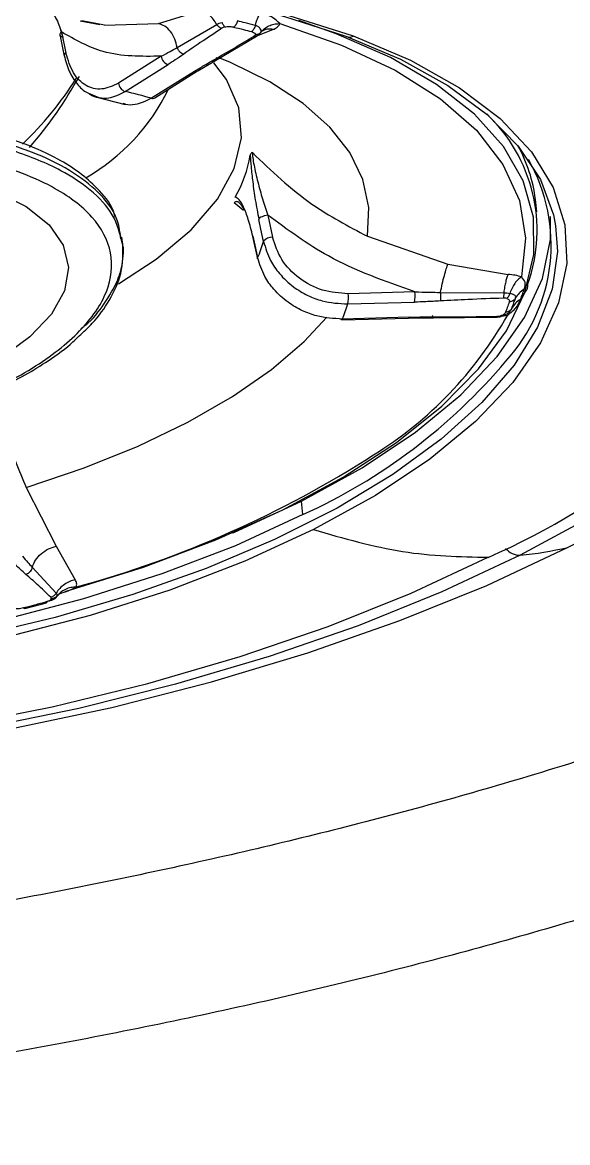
# Model space of a CAD drawing. Extents: x 939 to 1039, y 781 to 934.
# Drawn here: x 962.318 to 963.14, y 875.457 to 877.146 of the extents above; entities that cross this region are included whole.
import ezdxf

# ---------------------------------------------------------------- set-up
doc = ezdxf.new("R2010")
doc.units = 0
doc.header["$MEASUREMENT"] = 0
doc.layers.add('1', color=4, linetype='Continuous')

# ---------------------------------------------------------------- blocks, each defined once
blk = doc.blocks.new('Envoy')
at = {"layer": '1', "color": 3, "linetype": 'Continuous', "lineweight": 25}
for p, q in [((23.8699, 77.9696), (23.9337, 77.9895)), ((23.7517, 77.9737), (23.7814, 77.9683)), ((23.7883, 77.9674), (23.754, 77.9737)), ((23.7883, 77.9674), (23.8699, 77.9696)), ((23.8977, 77.9336), (23.9576, 77.9684)), ((24.0442, 77.9612), (24.0148, 77.9494)), ((23.7208, 77.9532), (23.7277, 77.9207)), ((23.7221, 77.9603), (23.7255, 77.9493)), ((23.7234, 77.957), (23.7302, 77.9252)), ((23.9545, 77.9134), (24.0174, 77.9506)), ((23.8738, 77.9204), (23.8094, 77.8798)), ((23.9291, 77.8984), (23.9545, 77.9134)), ((23.8197, 77.8671), (23.8842, 77.9078)), ((23.9238, 77.8976), (23.8593, 77.857)), ((23.8643, 77.8576), (23.9288, 77.8982)), ((23.7641, 77.8648), (23.7798, 77.8584)), ((23.775, 77.8592), (23.8193, 77.8478)), ((23.9978, 77.688), (23.9839, 77.6993)), ((23.9994, 77.6893), (23.9957, 77.6942)), ((24.4402, 77.6859), (24.438, 77.7044)), ((24.0345, 77.6808), (24.0415, 77.6476)), ((23.8127, 77.6518), (23.8103, 77.6594)), ((23.816, 77.6364), (23.8147, 77.6474)), ((24.0115, 77.6485), (24.0191, 77.6151)), ((24.1847, 77.6489), (24.3059, 77.6068)), ((24.3059, 77.6068), (24.3968, 77.5915)), ((24.2563, 77.5652), (24.1557, 77.5624)), ((24.2948, 77.5643), (24.3903, 77.5639)), ((24.155, 77.5469), (24.2557, 77.5497)), ((24.1459, 77.5229), (24.2465, 77.5257)), ((24.2474, 77.5269), (24.1468, 77.5241)), ((24.2462, 77.5258), (24.2844, 77.5262)), ((24.2844, 77.5262), (24.3785, 77.5271)), ((24.387, 77.5287), (24.3961, 77.5301)), ((23.6704, 77.2703), (23.7153, 77.1817)), ((24.0875, 77.2293), (24.0851, 77.2494)), ((23.7153, 77.1817), (23.7442, 77.1312)), ((23.6794, 77.1501), (23.7155, 77.1111)), ((23.6682, 77.0877), (23.7007, 77.0963))]:
    blk.add_line(p, q, dxfattribs=at)
at = {"layer": '1', "color": 3, "linetype": 'Continuous', "lineweight": 25, "flags": 128}
for points in [[(24.5231, 77.2266), (24.415, 77.1679)], [(22.464, 77.8096), (22.5677, 77.8573), (22.6803, 77.9006), (22.8006, 77.9389), (22.9269, 77.9719), (23.0577, 77.999), (23.1913, 78.0199), (23.3261, 78.0344), (23.4604, 78.0423), (23.5924, 78.0434), (23.7206, 78.0379), (23.8433, 78.0256), (23.9589, 78.0069), (24.066, 77.9818), (24.1633, 77.9509)], [(24.0374, 77.9862), (24.0597, 77.9802), (24.1523, 77.9506)], [(24.0529, 77.9695), (24.1457, 77.9371), (24.2267, 77.8992), (24.2948, 77.8562), (24.3492, 77.8087), (24.389, 77.7574), (24.4138, 77.703), (24.4231, 77.6462), (24.417, 77.5878)], [(24.4222, 77.5642), (24.4358, 77.6216), (24.4349, 77.6778), (24.4195, 77.7323), (24.3898, 77.7842), (24.3461, 77.833), (24.289, 77.8779), (24.2193, 77.9186), (24.1377, 77.9544), (24.0812, 77.9741)], [(24.1633, 77.9509), (24.2496, 77.9143), (24.3237, 77.8727), (24.3847, 77.8264), (24.4319, 77.7762), (24.4646, 77.7226), (24.4825, 77.6663), (24.4853, 77.608), (24.473, 77.5484), (24.4457, 77.4884), (24.4039, 77.4285), (24.3479, 77.3697), (24.2786, 77.3127), (24.1967, 77.258), (24.1034, 77.2066)], [(24.1523, 77.9506), (24.2348, 77.9158), (24.3061, 77.8763), (24.3654, 77.8325), (24.4121, 77.785), (24.4455, 77.7343), (24.4653, 77.6811), (24.4685, 77.6646)], [(23.7278, 77.9222), (23.7276, 77.9214), (23.7277, 77.9207)], [(23.8096, 77.5771), (23.8664, 77.6143), (23.9191, 77.6587), (23.9586, 77.7047), (23.984, 77.7513), (23.9948, 77.7975), (23.9909, 77.8426), (23.9722, 77.8854), (23.9534, 77.9106)], [(24.1847, 77.6489), (24.1867, 77.6924), (24.1779, 77.7347), (24.1582, 77.7752), (24.128, 77.8135), (24.0877, 77.8491), (24.0377, 77.8817), (23.9785, 77.9107), (23.9595, 77.9185)], [(23.3515, 77.7566), (23.4286, 77.7556), (23.5011, 77.7486), (23.5668, 77.7357), (23.6237, 77.7172), (23.6702, 77.6939), (23.7047, 77.6663), (23.7263, 77.6353), (23.7342, 77.6018), (23.7283, 77.5669), (23.7087, 77.5317), (23.676, 77.4972), (23.6313, 77.4644), (23.5758, 77.4343), (23.5112, 77.4079), (23.4396, 77.386), (23.3631, 77.3692), (23.2839, 77.358), (23.2046, 77.3528)], [(24.0281, 77.6413), (24.0242, 77.6598), (24.0211, 77.6744)], [(24.0851, 77.2494), (24.1768, 77.3), (24.2573, 77.3537), (24.3255, 77.4098), (24.3805, 77.4676), (24.4217, 77.5265), (24.4485, 77.5855), (24.4605, 77.6441), (24.4607, 77.6787)], [(24.4685, 77.6646), (24.4712, 77.6258), (24.4632, 77.5692), (24.4413, 77.512), (24.4059, 77.4547), (24.3573, 77.3982), (24.2961, 77.343), (24.223, 77.2898), (24.139, 77.2392), (24.0448, 77.1918), (23.9418, 77.1482), (23.831, 77.1089), (23.7138, 77.0743), (23.5916, 77.0449), (23.4657, 77.0209), (23.3377, 77.0027), (23.2091, 76.9905), (23.0813, 76.9844), (22.9559, 76.9845), (22.8343, 76.9909), (22.718, 77.0033), (22.6083, 77.0217), (22.5066, 77.0459), (22.4139, 77.0755)], [(24.0119, 77.649), (24.016, 77.6309), (24.0192, 77.6167)], [(24.0191, 77.6151), (24.019, 77.6156), (24.0192, 77.6167)], [(23.7289, 77.1134), (23.7306, 77.1139), (23.8471, 77.1502), (23.9564, 77.1913), (24.0572, 77.2366), (24.1483, 77.2857), (24.2285, 77.3379), (24.2967, 77.3926), (24.3522, 77.4489), (24.3942, 77.5064), (24.4222, 77.5642)], [(23.6704, 77.2703), (23.7577, 77.2998), (23.8392, 77.3327), (23.914, 77.3687), (23.9812, 77.4073), (24.04, 77.4481), (24.0896, 77.4905), (24.1237, 77.527)], [(24.1459, 77.5229), (24.146, 77.5229), (24.1464, 77.5233), (24.1468, 77.5241)], [(24.2474, 77.5269), (24.247, 77.5261), (24.2466, 77.5257), (24.2465, 77.5257)], [(23.9815, 77.2018), (23.9832, 77.2025), (24.0851, 77.2494)], [(24.0875, 77.2293), (23.9856, 77.1824), (23.8748, 77.1398), (23.7566, 77.1021), (23.6324, 77.0697), (23.5038, 77.0431), (23.3724, 77.0225), (23.2399, 77.0083), (23.1079, 77.0005), (22.9781, 76.9994), (22.852, 77.0049), (22.7314, 77.0169), (22.6177, 77.0353), (22.5124, 77.0599), (22.4167, 77.0904)], [(24.1034, 77.2066), (23.9997, 77.1589), (23.8871, 77.1156), (23.7669, 77.0772), (23.6406, 77.0443), (23.5098, 77.0172), (23.3761, 76.9963), (23.2413, 76.9818), (23.1071, 76.9739), (22.975, 76.9728), (22.8468, 76.9783), (22.7242, 76.9906), (22.6085, 77.0093), (22.5014, 77.0343), (22.4041, 77.0653)], [(21.9184, 76.9872), (22.019, 76.9505), (22.1383, 76.9158), (22.2667, 76.8868), (22.4031, 76.8637), (22.5466, 76.8469), (22.6958, 76.8363), (22.8497, 76.832), (23.0069, 76.8342), (23.1663, 76.8428), (23.3265, 76.8576), (23.4862, 76.8787), (23.6442, 76.9058), (23.7992, 76.9387), (23.9499, 76.9772), (24.0951, 77.0209), (24.2336, 77.0695), (24.3645, 77.1225), (24.4864, 77.1797)], [(24.415, 77.1679), (24.2971, 77.1128), (24.1706, 77.0618), (24.0364, 77.0153), (23.8956, 76.9736), (23.7496, 76.9372), (23.5996, 76.9063), (23.4467, 76.8813), (23.2924, 76.8623), (23.1379, 76.8494), (22.9846, 76.8429), (22.8338, 76.8427), (22.6867, 76.8489), (22.5446, 76.8613), (22.4087, 76.88), (22.2803, 76.9047), (22.1603, 76.9352), (22.0498, 76.9713), (21.9754, 77.0012)], [(21.8393, 77.1202), (21.8831, 77.0882), (21.9639, 77.0401), (22.0566, 76.9968), (22.1603, 76.9587), (22.2741, 76.926), (22.3971, 76.8991), (22.5279, 76.8783), (22.6656, 76.8637), (22.8088, 76.8555), (22.9562, 76.8537), (23.1065, 76.8583), (23.2584, 76.8694), (23.4104, 76.8867), (23.5613, 76.9102), (23.7095, 76.9397), (23.8539, 76.9748), (23.993, 77.0152), (24.1256, 77.0607), (24.2505, 77.1107), (24.3666, 77.1649)]]:
    blk.add_lwpolyline(points, dxfattribs=at)
at = {"layer": '1', "color": 3, "linetype": 'Continuous', "lineweight": 25}
for centre, radius, start, end in [((24.1576, 77.9601), 0.0109, 241.0851, 301.8907), ((23.7339, 77.9198), 0.00655, 124.4307, 159.2356), ((23.8894, 77.9226), 0.0157, 187.8465, 250.6895), ((23.9256, 77.9035), 0.00612, 252.5852, 306.1954), ((23.3151, 78.1569), 0.5082, 313.4484, 327.9284), ((23.2007, 78.194), 0.628, 319.1135, 331.0913), ((23.8249, 77.8819), 0.0157, 187.8498, 250.6862), ((23.6087, 78.004), 0.3067, 299.5888, 334.2012), ((23.5826, 76.8611), 1.0336, 74.4756, 76.742), ((23.8611, 77.8629), 0.0062, 252.7718, 300.8314), ((24.1994, 77.6577), 0.2411, 340.4924, 46.784), ((24.2128, 77.6762), 0.227, 7.1295, 28.8143), ((23.8266, 77.801), 0.184, 329.5757, 350.6773), ((24.2023, 77.6361), 0.2594, 317.5041, 29.6905), ((24.0228, 77.6739), 0.0018, 157.1592, 163.3471), ((23.8496, 77.6919), 0.1856, 336.082, 344.1686), ((24.0304, 77.6405), 0.00243, 158.2106, 162.6729), ((24.0416, 77.6299), 0.0177, 90.3565, 139.4311), ((24.4112, 77.5752), 0.0155, 314.6536, 7.1715), ((24.1133, 77.5564), 0.0428, 347.1797, 8.1133), ((24.2137, 77.5592), 0.043, 347.2254, 8.0683), ((24.4102, 77.5762), 0.017, 299.0542, 314.7899), ((23.9497, 77.6082), 0.2143, 336.8977, 343.366), ((23.9401, 78.1469), 1.0707, 293.4787, 325.4583), ((24.1464, 77.5244), 0.00159, 189.0208, 251.3655), ((23.8834, 77.8198), 0.589, 301.8007, 330.5338), ((23.7277, 78.0228), 0.8713, 294.3909, 319.8383), ((23.8161, 78.5747), 1.5477, 295.6657, 312.7322), ((23.3256, 78.6695), 1.6052, 285.1791, 302.738), ((24.4157, 77.1979), 0.03, 220.7118, 268.6824), ((24.3559, 77.7504), 0.5854, 275.7904, 282.884)]:
    blk.add_arc(centre, radius, start, end, dxfattribs=at)
for points, knots in [([(20.5832, 76.9756), (20.5779, 77.0326), (20.5673, 77.1461), (20.6092, 77.3289), (20.691, 77.5134), (20.8145, 77.6955), (20.9761, 77.8706), (21.1737, 78.0348), (21.4046, 78.185), (21.6665, 78.3186), (21.9564, 78.4336), (22.271, 78.5284), (22.6061, 78.6019), (22.9565, 78.6532), (23.3164, 78.6822), (23.6786, 78.6887), (24.0057, 78.6746), (24.2937, 78.6464), (24.5424, 78.6097), (24.7775, 78.5622), (24.9964, 78.5047), (25.1969, 78.4379), (25.3771, 78.3627), (25.5354, 78.2801), (25.6857, 78.1811), (25.8161, 78.0641), (25.9174, 77.9291), (25.9465, 77.8349), (25.9611, 77.7879)], [0, 0, 0, 0, 0.041572, 0.082848, 0.123828, 0.164547, 0.205072, 0.245501, 0.28596, 0.326574, 0.367467, 0.40874, 0.450453, 0.492617, 0.535186, 0.578064, 0.621111, 0.653428, 0.685697, 0.717862, 0.749882, 0.78173, 0.813393, 0.844869, 0.87617, 0.91765, 0.958905, 1, 1, 1, 1]), ([(20.7945, 77.4731), (20.815, 77.519), (20.8539, 77.6059), (20.9467, 77.7361), (21.0526, 77.8539), (21.1616, 77.9536), (21.2675, 78.0367), (21.3648, 78.104), (21.4578, 78.1621), (21.57, 78.2257), (21.7207, 78.3011), (21.92, 78.3848), (22.1572, 78.466), (22.4298, 78.539), (22.7373, 78.5995), (23.0466, 78.6393), (23.3479, 78.6607), (23.6258, 78.6664), (23.8935, 78.6587), (24.1382, 78.6402), (24.3558, 78.6138), (24.546, 78.5824), (24.7097, 78.5482), (24.8498, 78.5129), (24.9765, 78.4756), (25.0985, 78.434), (25.2194, 78.3857), (25.3247, 78.3359), (25.4113, 78.288), (25.4847, 78.2413), (25.553, 78.1901), (25.6149, 78.1346), (25.6443, 78.0969), (25.6589, 78.0781)], [0, 0, 0, 0, 0.045684, 0.086456, 0.122363, 0.153956, 0.181308, 0.204139, 0.222699, 0.242619, 0.273876, 0.310374, 0.350437, 0.393806, 0.440583, 0.490839, 0.53083, 0.572566, 0.612704, 0.649921, 0.684146, 0.715342, 0.743494, 0.768612, 0.791436, 0.816296, 0.843853, 0.872535, 0.89473, 0.916318, 0.940932, 0.970596, 1, 1, 1, 1]), ([(23.7129, 77.9813), (23.7135, 77.9804), (23.7183, 77.9723), (23.721, 77.9642), (23.7234, 77.957)], [0, 0, 0, 0, 0.118006, 1, 1, 1, 1]), ([(23.9576, 77.9684), (23.956, 77.971), (23.9528, 77.9761), (23.9468, 77.9824), (23.9403, 77.9871), (23.9359, 77.9887), (23.9337, 77.9895)], [0, 0, 0, 0, 0.2497936, 0.5042098, 0.7564695, 1, 1, 1, 1]), ([(24.0157, 77.9668), (24.0166, 77.9703), (24.0185, 77.9772), (24.0218, 77.9831), (24.0235, 77.986)], [0, 0, 0, 0, 0.502869, 1, 1, 1, 1]), ([(24.0529, 77.9695), (24.0496, 77.9727), (24.0427, 77.9795), (24.0301, 77.9838), (24.0235, 77.986)], [0, 0, 0, 0, 0.470043, 1, 1, 1, 1]), ([(23.8977, 77.9336), (23.8968, 77.9379), (23.895, 77.9467), (23.8882, 77.9579), (23.8796, 77.9663), (23.8731, 77.9685), (23.8699, 77.9696)], [0, 0, 0, 0, 0.250721, 0.510532, 0.764618, 1, 1, 1, 1]), ([(23.9654, 77.9625), (23.9545, 77.9553), (23.9349, 77.9425), (23.9162, 77.9295), (23.908, 77.9237)], [0, 0, 0, 0, 0.560001, 1, 1, 1, 1]), ([(23.9576, 77.9684), (23.9588, 77.969), (23.9611, 77.9701), (23.964, 77.971), (23.9655, 77.9714)], [0, 0, 0, 0, 0.505715, 1, 1, 1, 1]), ([(23.9576, 77.9684), (23.9581, 77.9677), (23.9592, 77.9663), (23.9612, 77.9645), (23.9633, 77.9632), (23.9647, 77.9627), (23.9654, 77.9625)], [0, 0, 0, 0, 0.2467503, 0.5000801, 0.7533238, 1, 1, 1, 1]), ([(23.9698, 77.9645), (23.9689, 77.9642), (23.9672, 77.9636), (23.966, 77.9629), (23.9654, 77.9625)], [0, 0, 0, 0, 0.562803, 1, 1, 1, 1]), ([(23.9655, 77.9714), (23.9658, 77.9707), (23.9665, 77.9691), (23.9676, 77.9672), (23.9687, 77.9655), (23.9695, 77.9648), (23.9698, 77.9645)], [0, 0, 0, 0, 0.246981, 0.500037, 0.753009, 1, 1, 1, 1]), ([(23.9698, 77.9645), (23.9709, 77.9647), (23.9733, 77.9653), (23.9781, 77.9654), (23.9811, 77.9648), (23.983, 77.9644)], [0, 0, 0, 0, 0.243047, 0.515789, 1, 1, 1, 1]), ([(23.9888, 77.9737), (23.9885, 77.9728), (23.988, 77.9708), (23.9866, 77.9681), (23.9849, 77.9658), (23.9836, 77.9649), (23.983, 77.9644)], [0, 0, 0, 0, 0.2456678, 0.4999197, 0.7541443, 1, 1, 1, 1]), ([(23.983, 77.9644), (23.988, 77.9631), (23.997, 77.9608), (24.0059, 77.9585), (24.0099, 77.9575)], [0, 0, 0, 0, 0.560007, 1, 1, 1, 1]), ([(24.0157, 77.9668), (24.0107, 77.9681), (24.0017, 77.9704), (23.9927, 77.9727), (23.9888, 77.9737)], [0, 0, 0, 0, 0.559989, 1, 1, 1, 1]), ([(24.0157, 77.9668), (24.0154, 77.9659), (24.0148, 77.9639), (24.0135, 77.9612), (24.0118, 77.9589), (24.0105, 77.958), (24.0099, 77.9575)], [0, 0, 0, 0, 0.2455861, 0.5000273, 0.7543249, 1, 1, 1, 1]), ([(24.0239, 77.9564), (24.0242, 77.9575), (24.0248, 77.9596), (24.0229, 77.9628), (24.0197, 77.9654), (24.017, 77.9664), (24.0157, 77.9668)], [0, 0, 0, 0, 0.2965397, 0.5542203, 0.7891601, 1, 1, 1, 1]), ([(24.0239, 77.9564), (24.0256, 77.9583), (24.029, 77.9622), (24.0359, 77.9663), (24.0435, 77.969), (24.049, 77.9694), (24.0517, 77.9695)], [0, 0, 0, 0, 0.249162, 0.502876, 0.755095, 1, 1, 1, 1]), ([(24.0288, 77.9598), (24.0293, 77.9601), (24.0318, 77.9615), (24.0371, 77.9622), (24.0418, 77.9615), (24.0442, 77.9612)], [0, 0, 0, 0, 0.117813, 0.566643, 1, 1, 1, 1]), ([(24.0442, 77.9612), (24.0462, 77.9625), (24.0503, 77.965), (24.052, 77.968), (24.0529, 77.9695)], [0, 0, 0, 0, 0.495836, 1, 1, 1, 1]), ([(24.0517, 77.9695), (24.0519, 77.9695), (24.0523, 77.9695), (24.0527, 77.9695), (24.0529, 77.9695)], [0, 0, 0, 0, 0.560721, 1, 1, 1, 1]), ([(23.721, 77.9539), (23.7209, 77.9534), (23.7208, 77.9523), (23.7216, 77.951), (23.7232, 77.9499), (23.7247, 77.9495), (23.7255, 77.9493)], [0, 0, 0, 0, 0.25002, 0.499999, 0.750003, 1, 1, 1, 1]), ([(23.7234, 77.957), (23.7228, 77.9565), (23.7217, 77.9555), (23.7212, 77.9544), (23.721, 77.9539)], [0, 0, 0, 0, 0.499836, 1, 1, 1, 1]), ([(23.8738, 77.9204), (23.844, 77.92), (23.7907, 77.9191), (23.744, 77.9454), (23.7234, 77.957)], [0, 0, 0, 0, 0.5597944, 1, 1, 1, 1]), ([(23.9497, 77.913), (23.9618, 77.9199), (23.9833, 77.9322), (24.0039, 77.9448), (24.013, 77.9503)], [0, 0, 0, 0, 0.559989, 1, 1, 1, 1]), ([(24.0099, 77.9575), (24.011, 77.9572), (24.0131, 77.9565), (24.0151, 77.9553), (24.016, 77.954), (24.0157, 77.9531), (24.0156, 77.9527)], [0, 0, 0, 0, 0.316144, 0.604812, 0.81056, 1, 1, 1, 1]), ([(24.013, 77.9503), (24.0137, 77.9507), (24.0148, 77.9515), (24.0154, 77.9524), (24.0156, 77.9527)], [0, 0, 0, 0, 0.557208, 1, 1, 1, 1]), ([(24.0196, 77.9525), (24.0192, 77.952), (24.0185, 77.9511), (24.0169, 77.9502), (24.0151, 77.9499), (24.0137, 77.9502), (24.013, 77.9503)], [0, 0, 0, 0, 0.246829, 0.500138, 0.753275, 1, 1, 1, 1]), ([(24.0239, 77.9564), (24.0234, 77.9559), (24.0224, 77.9548), (24.0203, 77.9536), (24.0181, 77.9529), (24.0164, 77.9528), (24.0156, 77.9527)], [0, 0, 0, 0, 0.247011, 0.500024, 0.752974, 1, 1, 1, 1]), ([(24.0174, 77.9506), (24.0184, 77.9512), (24.0204, 77.9524), (24.022, 77.9541), (24.0228, 77.9549)], [0, 0, 0, 0, 0.492152, 1, 1, 1, 1]), ([(24.0239, 77.9564), (24.0234, 77.9557), (24.0225, 77.9544), (24.0206, 77.9531), (24.0196, 77.9525)], [0, 0, 0, 0, 0.497004, 1, 1, 1, 1]), ([(24.0239, 77.957), (24.0241, 77.9571), (24.0254, 77.9586), (24.0272, 77.9592), (24.0288, 77.9598)], [0, 0, 0, 0, 0.10927, 1, 1, 1, 1]), ([(23.8738, 77.9204), (23.8784, 77.9228), (23.8866, 77.9271), (23.8943, 77.9316), (23.8977, 77.9336)], [0, 0, 0, 0, 0.558548, 1, 1, 1, 1]), ([(23.8977, 77.9336), (23.8982, 77.9325), (23.8992, 77.9301), (23.9018, 77.9271), (23.9048, 77.9247), (23.9069, 77.924), (23.908, 77.9237)], [0, 0, 0, 0, 0.243092, 0.499964, 0.75695, 1, 1, 1, 1]), ([(23.7275, 77.9216), (23.7297, 77.9133), (23.7342, 77.8969), (23.7467, 77.8784), (23.757, 77.8675), (23.7635, 77.865), (23.7641, 77.8648)], [0, 0, 0, 0, 0.324408, 0.64527, 0.965371, 1, 1, 1, 1]), ([(23.8094, 77.8798), (23.8009, 77.8758), (23.784, 77.868), (23.7598, 77.8744), (23.74, 77.8932), (23.7335, 77.9146), (23.7302, 77.9252)], [0, 0, 0, 0, 0.24964, 0.500118, 0.750534, 1, 1, 1, 1]), ([(23.908, 77.9237), (23.9037, 77.9207), (23.896, 77.9153), (23.8878, 77.9101), (23.8842, 77.9078)], [0, 0, 0, 0, 0.559986, 1, 1, 1, 1]), ([(23.9238, 77.8976), (23.9285, 77.9005), (23.9369, 77.9057), (23.9458, 77.9108), (23.9497, 77.913)], [0, 0, 0, 0, 0.559995, 1, 1, 1, 1]), ([(23.9571, 77.9184), (23.9569, 77.9174), (23.9565, 77.9154), (23.9548, 77.9134), (23.9525, 77.9125), (23.9507, 77.9128), (23.9497, 77.913)], [0, 0, 0, 0, 0.2430534, 0.5000293, 0.7569024, 1, 1, 1, 1]), ([(23.9525, 77.9127), (23.9533, 77.9122), (23.9541, 77.9116), (23.9537, 77.912), (23.9537, 77.912)], [0, 0, 0, 0, 0.983687, 1, 1, 1, 1]), ([(25.7473, 77.8897), (25.7509, 77.8683), (25.7581, 77.8252), (25.7558, 77.7597), (25.7437, 77.6946), (25.7212, 77.6296), (25.6884, 77.5645), (25.6461, 77.5013), (25.5942, 77.4389), (25.5319, 77.3761), (25.4597, 77.3147), (25.3723, 77.2502), (25.2812, 77.1915), (25.1666, 77.1265), (25.044, 77.0647), (24.9, 77.001), (24.7504, 76.942), (24.5926, 76.8862), (24.3853, 76.8205), (24.1279, 76.7499), (23.8132, 76.6782), (23.5445, 76.6279), (23.3268, 76.5933), (23.1622, 76.5703), (22.9992, 76.5506), (22.8372, 76.534), (22.6754, 76.5206), (22.5086, 76.5104), (22.3333, 76.5037), (22.1553, 76.5021), (21.9691, 76.5065), (21.7989, 76.5175), (21.6545, 76.5336), (21.5468, 76.5501), (21.4557, 76.5675), (21.3718, 76.5872), (21.2798, 76.6133), (21.1868, 76.6462), (21.0956, 76.6873), (21.0012, 76.7411), (20.9098, 76.8114), (20.8304, 76.9033), (20.7736, 77.0056), (20.7567, 77.082), (20.7481, 77.1207)], [0, 0, 0, 0, 0.020068, 0.040361, 0.060877, 0.080467, 0.100776, 0.121799, 0.140236, 0.16063, 0.18297, 0.201319, 0.226405, 0.244539, 0.271893, 0.295859, 0.319858, 0.34525, 0.369095, 0.411602, 0.453311, 0.495252, 0.516302, 0.537467, 0.558757, 0.579359, 0.600563, 0.622381, 0.64594, 0.672014, 0.69695, 0.726837, 0.749505, 0.766392, 0.781175, 0.797565, 0.812763, 0.834842, 0.855802, 0.875635, 0.907231, 0.938042, 0.968613, 1, 1, 1, 1]), ([(23.7653, 77.8638), (23.7654, 77.8636), (23.7698, 77.8599), (23.7799, 77.8577), (23.798, 77.8564), (23.8113, 77.863), (23.8197, 77.8671)], [0, 0, 0, 0, 0.009362, 0.29652, 0.557612, 1, 1, 1, 1]), ([(23.8593, 77.857), (23.851, 77.853), (23.8378, 77.8467), (23.8233, 77.8464), (23.8177, 77.8486), (23.8164, 77.8492)], [0, 0, 0, 0, 0.565774, 0.899448, 1, 1, 1, 1]), ([(23.8047, 77.6771), (23.8037, 77.6808), (23.7993, 77.6969), (23.7796, 77.7198), (23.7512, 77.7454), (23.7156, 77.7678), (23.6646, 77.791), (23.5882, 77.8133), (23.4819, 77.8304), (23.3955, 77.8304), (23.3491, 77.8304)], [0, 0, 0, 0, 0.034292, 0.149873, 0.243324, 0.334414, 0.455482, 0.606879, 0.788437, 1, 1, 1, 1]), ([(23.8128, 77.6453), (23.8119, 77.6543), (23.8094, 77.6772), (23.7855, 77.7109), (23.7446, 77.7451), (23.6883, 77.7738), (23.6196, 77.7962), (23.5406, 77.8117), (23.4541, 77.8205), (23.3926, 77.8202), (23.362, 77.8201)], [0, 0, 0, 0, 0.085631, 0.218886, 0.351263, 0.482765, 0.61339, 0.743137, 0.872006, 1, 1, 1, 1]), ([(23.8156, 77.6372), (23.8119, 77.6522), (23.8046, 77.6812), (23.7703, 77.7181), (23.7301, 77.745), (23.6894, 77.7641), (23.6388, 77.7825), (23.5661, 77.7998), (23.4684, 77.8118), (23.398, 77.8117), (23.363, 77.8117)], [0, 0, 0, 0, 0.14588, 0.28151, 0.403075, 0.479521, 0.555463, 0.705645, 0.853825, 1, 1, 1, 1]), ([(25.9611, 77.7879), (25.9669, 77.7405), (25.9784, 77.6458), (25.9382, 77.5021), (25.8568, 77.3599), (25.7312, 77.221), (25.5645, 77.0871), (25.359, 76.9597), (25.1179, 76.8401), (24.845, 76.7294), (24.5449, 76.6288), (24.2226, 76.5391), (23.8835, 76.4613), (23.5335, 76.3962), (23.1788, 76.3447), (22.8255, 76.3076), (22.4797, 76.2859), (22.1472, 76.2808), (21.8337, 76.2934), (21.5685, 76.3226), (21.3489, 76.3643), (21.1698, 76.414), (21.0112, 76.4766), (20.8749, 76.5521), (20.7624, 76.6404), (20.6756, 76.7411), (20.6128, 76.8524), (20.593, 76.9346), (20.5832, 76.9756)], [0, 0, 0, 0, 0.0407458, 0.0814736, 0.1222416, 0.1631008, 0.2040906, 0.2452365, 0.2865521, 0.3280388, 0.3696881, 0.4114811, 0.4533919, 0.495396, 0.5374719, 0.5795952, 0.6217477, 0.6639177, 0.706095, 0.748271, 0.7799046, 0.8115215, 0.8431104, 0.874655, 0.9061388, 0.9375415, 0.9688363, 1, 1, 1, 1]), ([(23.1942, 77.324), (23.2402, 77.3268), (23.3311, 77.3324), (23.4647, 77.36), (23.5843, 77.3991), (23.6837, 77.4489), (23.7561, 77.5056), (23.7969, 77.5655), (23.8032, 77.6248), (23.7748, 77.6793), (23.7214, 77.7195), (23.6595, 77.7468), (23.5996, 77.7646), (23.5316, 77.7773), (23.4524, 77.7856), (23.3938, 77.7854), (23.362, 77.7853)], [0, 0, 0, 0, 0.0843221, 0.1665608, 0.2487774, 0.3309603, 0.4131132, 0.4952666, 0.5774232, 0.6595809, 0.7417619, 0.7911723, 0.8405985, 0.8900443, 0.9403327, 1, 1, 1, 1]), ([(24.0113, 77.775), (24.0105, 77.7747), (24.0089, 77.7741), (24.0085, 77.7722), (24.0082, 77.7712)], [0, 0, 0, 0, 0.492862, 1, 1, 1, 1]), ([(24.0113, 77.775), (24.0399, 77.7476), (24.0917, 77.698), (24.156, 77.6641), (24.1847, 77.6489)], [0, 0, 0, 0, 0.552503, 1, 1, 1, 1]), ([(24.0113, 77.775), (24.0113, 77.7739), (24.0113, 77.7719), (24.012, 77.7655), (24.0144, 77.752), (24.0194, 77.7306), (24.0265, 77.7049), (24.0318, 77.6889), (24.0345, 77.6808)], [0, 0, 0, 0, 0.0552312, 0.1120185, 0.2322233, 0.4846956, 0.7427365, 1, 1, 1, 1]), ([(24.0082, 77.7712), (24.0085, 77.7656), (24.0092, 77.7532), (24.0119, 77.7295), (24.0157, 77.7023), (24.0192, 77.6841), (24.0211, 77.6744)], [0, 0, 0, 0, 0.192524, 0.423619, 0.694691, 1, 1, 1, 1]), ([(24.0119, 77.649), (24.0097, 77.6578), (24.0056, 77.6744), (23.9985, 77.6926), (23.9918, 77.7051), (23.9874, 77.707), (23.9853, 77.7079)], [0, 0, 0, 0, 0.305297, 0.576385, 0.807464, 1, 1, 1, 1]), ([(23.9957, 77.6942), (23.9948, 77.6956), (23.9922, 77.6993), (23.9888, 77.7012), (23.9857, 77.7013), (23.9845, 77.7), (23.9839, 77.6993)], [0, 0, 0, 0, 0.241031, 0.63387, 0.819474, 1, 1, 1, 1]), ([(24.0345, 77.6808), (24.033, 77.6806), (24.0299, 77.6801), (24.0257, 77.6785), (24.0224, 77.6766), (24.0216, 77.6753), (24.0212, 77.6746)], [0, 0, 0, 0, 0.2499573, 0.5000118, 0.7500338, 1, 1, 1, 1]), ([(24.2563, 77.5652), (24.2116, 77.5809), (24.1316, 77.6091), (24.0642, 77.6589), (24.0345, 77.6808)], [0, 0, 0, 0, 0.559793, 1, 1, 1, 1]), ([(24.0281, 77.6413), (24.0311, 77.6314), (24.0362, 77.6142), (24.0525, 77.591), (24.0715, 77.5729), (24.0939, 77.5595), (24.1214, 77.5488), (24.1421, 77.5476), (24.155, 77.5469)], [0, 0, 0, 0, 0.189175, 0.329348, 0.499669, 0.644707, 0.776575, 1, 1, 1, 1]), ([(24.1557, 77.5624), (24.1426, 77.5633), (24.1165, 77.5652), (24.0809, 77.5843), (24.0532, 77.6125), (24.0454, 77.6359), (24.0415, 77.6476)], [0, 0, 0, 0, 0.249646, 0.50012, 0.750531, 1, 1, 1, 1]), ([(23.7501, 77.4986), (23.7569, 77.5049), (23.7756, 77.5222), (23.7981, 77.554), (23.8166, 77.5949), (23.8161, 77.6234), (23.8158, 77.6385)], [0, 0, 0, 0, 0.143801, 0.392171, 0.677646, 1, 1, 1, 1]), ([(23.7525, 77.5095), (23.7546, 77.5111), (23.7705, 77.5229), (23.7893, 77.548), (23.8069, 77.5773), (23.8146, 77.6016), (23.8164, 77.619), (23.8179, 77.6311), (23.8158, 77.6368), (23.8156, 77.6372)], [0, 0, 0, 0, 0.0384555, 0.2933207, 0.5783303, 0.7196453, 0.8570218, 0.9904587, 1, 1, 1, 1]), ([(24.1468, 77.5241), (24.1339, 77.5249), (24.1133, 77.5261), (24.0858, 77.5365), (24.0632, 77.5497), (24.044, 77.5674), (24.0276, 77.5902), (24.0223, 77.607), (24.0192, 77.6167)], [0, 0, 0, 0, 0.223171, 0.354782, 0.499482, 0.670256, 0.810702, 1, 1, 1, 1]), ([(24.2948, 77.5643), (24.2957, 77.5686), (24.2976, 77.5773), (24.3007, 77.5899), (24.3037, 77.6005), (24.3052, 77.6048), (24.3059, 77.6068)], [0, 0, 0, 0, 0.25069, 0.510508, 0.764601, 1, 1, 1, 1]), ([(24.3968, 77.5915), (24.3961, 77.5901), (24.3949, 77.5871), (24.3931, 77.5805), (24.3915, 77.5727), (24.3907, 77.5668), (24.3903, 77.5639)], [0, 0, 0, 0, 0.243505, 0.495759, 0.750243, 1, 1, 1, 1]), ([(24.417, 77.5878), (24.4139, 77.5886), (24.4077, 77.5903), (24.4004, 77.5911), (24.3968, 77.5915)], [0, 0, 0, 0, 0.504226, 1, 1, 1, 1]), ([(24.417, 77.5878), (24.4153, 77.5865), (24.4118, 77.584), (24.4069, 77.5781), (24.4026, 77.571), (24.4004, 77.5655), (24.3993, 77.5628)], [0, 0, 0, 0, 0.243995, 0.496155, 0.750288, 1, 1, 1, 1]), ([(24.4211, 77.569), (24.4222, 77.5727), (24.4242, 77.5795), (24.4193, 77.5852), (24.417, 77.5878)], [0, 0, 0, 0, 0.531658, 1, 1, 1, 1]), ([(24.2563, 77.5652), (24.2634, 77.5649), (24.2763, 77.5645), (24.2891, 77.5644), (24.2948, 77.5643)], [0, 0, 0, 0, 0.558564, 1, 1, 1, 1]), ([(24.2948, 77.5643), (24.2949, 77.5631), (24.2951, 77.5605), (24.2951, 77.5567), (24.295, 77.5534), (24.2948, 77.552), (24.2947, 77.5514)], [0, 0, 0, 0, 0.2430299, 0.5000205, 0.7569158, 1, 1, 1, 1]), ([(24.3895, 77.5556), (24.3718, 77.555), (24.3403, 77.5538), (24.3086, 77.5521), (24.2947, 77.5514)], [0, 0, 0, 0, 0.559992, 1, 1, 1, 1]), ([(24.3903, 77.5639), (24.3903, 77.563), (24.3902, 77.5613), (24.3901, 77.559), (24.3898, 77.557), (24.3896, 77.5561), (24.3895, 77.5556)], [0, 0, 0, 0, 0.246646, 0.500062, 0.75336, 1, 1, 1, 1]), ([(24.3947, 77.5553), (24.3938, 77.5554), (24.3921, 77.5557), (24.3903, 77.5556), (24.3895, 77.5556)], [0, 0, 0, 0, 0.562825, 1, 1, 1, 1]), ([(24.3903, 77.5639), (24.3919, 77.5638), (24.3951, 77.5636), (24.3979, 77.563), (24.3993, 77.5628)], [0, 0, 0, 0, 0.503038, 1, 1, 1, 1]), ([(24.3993, 77.5628), (24.3991, 77.562), (24.3985, 77.5604), (24.3974, 77.5582), (24.3961, 77.5565), (24.3952, 77.5557), (24.3947, 77.5553)], [0, 0, 0, 0, 0.246982, 0.500076, 0.753002, 1, 1, 1, 1]), ([(24.3947, 77.5553), (24.3956, 77.555), (24.3974, 77.5544), (24.399, 77.5526), (24.3987, 77.551), (24.3986, 77.55)], [0, 0, 0, 0, 0.243383, 0.515993, 1, 1, 1, 1]), ([(24.4079, 77.5555), (24.4075, 77.5548), (24.4065, 77.5532), (24.4042, 77.5515), (24.4015, 77.5503), (24.3995, 77.5501), (24.3986, 77.55)], [0, 0, 0, 0, 0.245745, 0.499921, 0.754288, 1, 1, 1, 1]), ([(24.4079, 77.5555), (24.4081, 77.5562), (24.4085, 77.5578), (24.4076, 77.5595), (24.4048, 77.5612), (24.4012, 77.5622), (24.3993, 77.5628)], [0, 0, 0, 0, 0.210814, 0.445718, 0.703414, 1, 1, 1, 1]), ([(24.4024, 77.5401), (24.4034, 77.543), (24.4053, 77.5481), (24.4071, 77.5533), (24.4079, 77.5555)], [0, 0, 0, 0, 0.559989, 1, 1, 1, 1]), ([(24.4211, 77.569), (24.4184, 77.5672), (24.4129, 77.5636), (24.4096, 77.5582), (24.4079, 77.5555)], [0, 0, 0, 0, 0.497147, 1, 1, 1, 1]), ([(24.4156, 77.5538), (24.4161, 77.5552), (24.4171, 77.5577), (24.418, 77.5603), (24.4184, 77.5614)], [0, 0, 0, 0, 0.559841, 1, 1, 1, 1]), ([(24.4184, 77.5614), (24.419, 77.5628), (24.4199, 77.5654), (24.4207, 77.5679), (24.4211, 77.569)], [0, 0, 0, 0, 0.559921, 1, 1, 1, 1]), ([(24.2947, 77.5514), (24.2874, 77.551), (24.2743, 77.5503), (24.2614, 77.5498), (24.2557, 77.5497)], [0, 0, 0, 0, 0.559999, 1, 1, 1, 1]), ([(24.3872, 77.5292), (24.3895, 77.5299), (24.3939, 77.5311), (24.3985, 77.5342), (24.4012, 77.5374), (24.402, 77.5392), (24.4024, 77.5401)], [0, 0, 0, 0, 0.29711, 0.554853, 0.789638, 1, 1, 1, 1]), ([(24.3986, 77.55), (24.3975, 77.5471), (24.3957, 77.542), (24.3938, 77.5368), (24.393, 77.5346)], [0, 0, 0, 0, 0.5600221, 1, 1, 1, 1]), ([(24.4024, 77.5401), (24.4019, 77.5393), (24.4009, 77.5378), (24.3987, 77.536), (24.396, 77.5348), (24.394, 77.5347), (24.393, 77.5346)], [0, 0, 0, 0, 0.245805, 0.50007, 0.754335, 1, 1, 1, 1]), ([(24.3961, 77.5301), (24.4007, 77.5337), (24.4104, 77.5414), (24.4138, 77.5495), (24.4156, 77.5538)], [0, 0, 0, 0, 0.468072, 1, 1, 1, 1]), ([(24.4156, 77.5538), (24.4129, 77.552), (24.4074, 77.5483), (24.404, 77.5428), (24.4024, 77.5401)], [0, 0, 0, 0, 0.497162, 1, 1, 1, 1]), ([(24.2474, 77.5269), (24.2547, 77.5271), (24.2676, 77.5274), (24.2804, 77.5274), (24.286, 77.5274)], [0, 0, 0, 0, 0.559972, 1, 1, 1, 1]), ([(24.2825, 77.5302), (24.2827, 77.5293), (24.2832, 77.5275), (24.2841, 77.5262), (24.2851, 77.526), (24.2857, 77.5269), (24.286, 77.5274)], [0, 0, 0, 0, 0.2430562, 0.4999787, 0.756867, 1, 1, 1, 1]), ([(24.286, 77.5274), (24.3034, 77.5274), (24.3345, 77.5275), (24.3658, 77.528), (24.3796, 77.5283)], [0, 0, 0, 0, 0.560004, 1, 1, 1, 1]), ([(24.3785, 77.5271), (24.3799, 77.5271), (24.3825, 77.5273), (24.3852, 77.5278), (24.3865, 77.528)], [0, 0, 0, 0, 0.503482, 1, 1, 1, 1]), ([(24.3796, 77.5283), (24.3806, 77.5283), (24.3825, 77.5284), (24.3844, 77.5288), (24.3852, 77.529)], [0, 0, 0, 0, 0.557071, 1, 1, 1, 1]), ([(24.393, 77.5346), (24.3927, 77.5339), (24.392, 77.5326), (24.3901, 77.5309), (24.3878, 77.5297), (24.386, 77.5292), (24.3852, 77.529)], [0, 0, 0, 0, 0.316241, 0.605184, 0.810936, 1, 1, 1, 1]), ([(24.3872, 77.5292), (24.3871, 77.5289), (24.3869, 77.5283), (24.3865, 77.5279), (24.3859, 77.5281), (24.3854, 77.5287), (24.3852, 77.529)], [0, 0, 0, 0, 0.246999, 0.500006, 0.753072, 1, 1, 1, 1]), ([(23.192, 77.3222), (23.2217, 77.3237), (23.2778, 77.3264), (23.3576, 77.3373), (23.4259, 77.3506), (23.4871, 77.3661), (23.5405, 77.3828), (23.5887, 77.401), (23.6307, 77.4197), (23.6694, 77.4397), (23.7064, 77.4628), (23.734, 77.4825), (23.7471, 77.4956), (23.7501, 77.4986)], [0, 0, 0, 0, 0.134874, 0.254952, 0.360222, 0.450678, 0.5482, 0.628941, 0.709393, 0.789856, 0.870719, 0.970119, 1, 1, 1, 1]), ([(23.6178, 77.4144), (23.6246, 77.3925), (23.6406, 77.3405), (23.6594, 77.296), (23.6704, 77.2703)], [0, 0, 0, 0, 0.420785, 1, 1, 1, 1]), ([(24.1034, 77.2066), (24.1487, 77.1936), (24.2392, 77.1678), (24.3241, 77.1658), (24.3666, 77.1649)], [0, 0, 0, 0, 0.500003, 1, 1, 1, 1]), ([(23.6794, 77.1501), (23.6808, 77.1536), (23.6836, 77.1608), (23.6926, 77.1705), (23.7035, 77.178), (23.7115, 77.1805), (23.7153, 77.1817)], [0, 0, 0, 0, 0.250709, 0.510491, 0.764594, 1, 1, 1, 1]), ([(23.67, 77.1391), (23.667, 77.1417), (23.6616, 77.1464), (23.6569, 77.1512), (23.6548, 77.1534)], [0, 0, 0, 0, 0.56, 1, 1, 1, 1]), ([(23.6645, 77.1666), (23.6672, 77.1634), (23.6719, 77.1578), (23.6771, 77.1525), (23.6794, 77.1501)], [0, 0, 0, 0, 0.558506, 1, 1, 1, 1]), ([(23.6794, 77.1501), (23.6791, 77.1489), (23.6786, 77.1465), (23.6764, 77.1432), (23.6735, 77.1405), (23.6711, 77.1396), (23.67, 77.1391)], [0, 0, 0, 0, 0.243068, 0.499941, 0.756922, 1, 1, 1, 1]), ([(23.7073, 77.1046), (23.7006, 77.1111), (23.6887, 77.1228), (23.6757, 77.1341), (23.67, 77.1391)], [0, 0, 0, 0, 0.560002, 1, 1, 1, 1]), ([(23.7442, 77.1312), (23.7414, 77.1304), (23.7357, 77.1288), (23.7278, 77.1242), (23.7207, 77.1183), (23.7172, 77.1135), (23.7155, 77.1111)], [0, 0, 0, 0, 0.243547, 0.495762, 0.750248, 1, 1, 1, 1]), ([(23.7459, 77.1203), (23.7431, 77.12), (23.7373, 77.1196), (23.7293, 77.1168), (23.722, 77.1125), (23.7185, 77.1086), (23.7167, 77.1066)], [0, 0, 0, 0, 0.243982, 0.496162, 0.750314, 1, 1, 1, 1]), ([(23.7227, 77.111), (23.7248, 77.1115), (23.734, 77.114), (23.7407, 77.1175), (23.7459, 77.1203)], [0, 0, 0, 0, 0.229149, 1, 1, 1, 1]), ([(23.7459, 77.1203), (23.7463, 77.1221), (23.747, 77.1258), (23.7451, 77.1294), (23.7442, 77.1312)], [0, 0, 0, 0, 0.504162, 1, 1, 1, 1]), ([(23.7082, 77.1023), (23.7079, 77.1017), (23.7074, 77.1006), (23.7042, 77.0987), (23.7009, 77.0977), (23.6988, 77.0971)], [0, 0, 0, 0, 0.243348, 0.515927, 1, 1, 1, 1]), ([(23.7018, 77.0986), (23.7034, 77.099), (23.7069, 77.0998), (23.7115, 77.1012), (23.7153, 77.1034), (23.7162, 77.1055), (23.7167, 77.1066)], [0, 0, 0, 0, 0.210814, 0.445753, 0.703455, 1, 1, 1, 1]), ([(23.7155, 77.1111), (23.715, 77.1103), (23.7141, 77.1088), (23.7121, 77.1069), (23.7098, 77.1054), (23.7082, 77.1049), (23.7073, 77.1046)], [0, 0, 0, 0, 0.246786, 0.499954, 0.753225, 1, 1, 1, 1]), ([(23.7082, 77.1023), (23.7082, 77.1027), (23.7082, 77.1036), (23.7076, 77.1043), (23.7073, 77.1046)], [0, 0, 0, 0, 0.562832, 1, 1, 1, 1]), ([(23.7167, 77.1066), (23.7162, 77.106), (23.7151, 77.1048), (23.713, 77.1035), (23.7107, 77.1026), (23.709, 77.1024), (23.7082, 77.1023)], [0, 0, 0, 0, 0.247068, 0.500073, 0.753038, 1, 1, 1, 1]), ([(23.7155, 77.1111), (23.716, 77.1104), (23.7169, 77.1089), (23.7168, 77.1074), (23.7167, 77.1066)], [0, 0, 0, 0, 0.502977, 1, 1, 1, 1]), ([(23.7156, 77.1048), (23.716, 77.1054), (23.7174, 77.1073), (23.7198, 77.1093), (23.7221, 77.1109), (23.7226, 77.1109), (23.7228, 77.1109)], [0, 0, 0, 0, 0.137701, 0.430303, 0.714235, 1, 1, 1, 1]), ([(23.6664, 77.0885), (23.665, 77.0882), (23.6622, 77.0875), (23.6583, 77.0871), (23.6551, 77.0872), (23.6536, 77.0875), (23.6529, 77.0877)], [0, 0, 0, 0, 0.3163, 0.605148, 0.810936, 1, 1, 1, 1]), ([(23.6988, 77.0971), (23.6928, 77.0955), (23.682, 77.0926), (23.6712, 77.0898), (23.6664, 77.0885)], [0, 0, 0, 0, 0.560032, 1, 1, 1, 1]), ([(23.6694, 77.09), (23.6692, 77.0895), (23.669, 77.0884), (23.6683, 77.0876), (23.6675, 77.0876), (23.6668, 77.0882), (23.6664, 77.0885)], [0, 0, 0, 0, 0.245775, 0.500029, 0.754312, 1, 1, 1, 1]), ([(23.7018, 77.0986), (23.7017, 77.098), (23.7015, 77.0969), (23.7008, 77.0962), (23.6999, 77.0961), (23.6992, 77.0968), (23.6988, 77.0971)], [0, 0, 0, 0, 0.2456459, 0.4999767, 0.7543034, 1, 1, 1, 1])]:
    blk.add_open_spline(points, degree=3, knots=knots, dxfattribs=at)

msp = doc.modelspace()

# ---------------------------------------------------------------- block references
at = {"layer": '1'}
msp.add_blockref('Envoy', (938.6538, 799.1744), dxfattribs=at)

doc.saveas('drawing.dxf')
